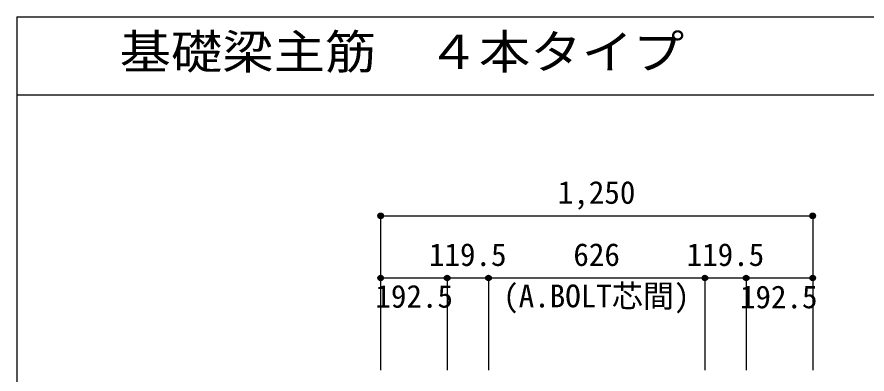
# Model space of a CAD drawing. Units: millimetres at full size, sheet at 1:30. Extents: x -5973 to 5954, y -4195 to 4201.
# Drawn here: x -5973 to -3514, y 3167 to 4201 of the extents above; entities that cross this region are included whole.
import ezdxf
from ezdxf.enums import TextEntityAlignment as Align

# ---------------------------------------------------------------- set-up
doc = ezdxf.new("R2010")
doc.units = ezdxf.units.MM
doc.header["$LTSCALE"] = 30
doc.header["$PDMODE"] = 32
doc.header["$PDSIZE"] = 15
for name, color, linetype in [('0-7_文字', 4, 'Continuous'), ('0-D_寸法', 4, 'Continuous'), ('6-7_文字', 7, 'Continuous'), ('F-0_枠', 6, 'Continuous')]:
    doc.layers.add(name, color=color, linetype=linetype)
doc.styles.add('ＭＳ ゴシック', font='')
doc.styles.get('ＭＳ ゴシック').set_extended_font_data('MS Gothic')

msp = doc.modelspace()

# ---------------------------------------------------------------- linework, layer by layer
at = {"layer": '0-D_寸法'}
for p, q in [((-4920.8, 3625.34), (-4920.8, 3445.34)), ((-4920.8, 3625.34), (-4920.8, 3445.34)), ((-4920.8, 3625.34), (-3670.8, 3625.34)), ((-3670.8, 3625.34), (-3670.8, 3445.34)), ((-4920.8, 3445.34), (-4728.3, 3445.34)), ((-4920.8, 3445.34), (-4920.8, 3178.3)), ((-4728.3, 3445.34), (-4728.3, 3178.3)), ((-4728.3, 3445.34), (-4608.8, 3445.34)), ((-4608.8, 3445.34), (-4608.8, 3178.3)), ((-4608.8, 3445.34), (-3982.8, 3445.34)), ((-3982.8, 3445.34), (-3982.8, 3178.3)), ((-3982.8, 3445.34), (-3863.3, 3445.34)), ((-3863.3, 3445.34), (-3863.3, 3178.3)), ((-3863.3, 3445.34), (-3670.8, 3445.34)), ((-3670.8, 3445.34), (-3670.8, 3178.3)), ((-3670.8, 3445.34), (-3670.8, 3178.3))]:
    msp.add_line(p, q, dxfattribs=at)
for centre, radius in [((-4920.8, 3625.34), 8), ((-4920.8, 3625.34), 7.2), ((-4920.8, 3625.34), 6.4), ((-4920.8, 3625.34), 5.6), ((-4920.8, 3625.34), 4.8), ((-4920.8, 3625.34), 4), ((-4920.8, 3625.34), 3.2), ((-4920.8, 3625.34), 2.4), ((-4920.8, 3625.34), 1.6), ((-4920.8, 3625.34), 0.8), ((-3670.8, 3625.34), 8), ((-3670.8, 3625.34), 7.2), ((-3670.8, 3625.34), 6.4), ((-3670.8, 3625.34), 5.6), ((-3670.8, 3625.34), 4.8), ((-3670.8, 3625.34), 4), ((-3670.8, 3625.34), 3.2), ((-3670.8, 3625.34), 2.4), ((-3670.8, 3625.34), 1.6), ((-3670.8, 3625.34), 0.8), ((-4920.8, 3445.34), 8), ((-4920.8, 3445.34), 7.2), ((-4920.8, 3445.34), 6.4), ((-4920.8, 3445.34), 5.6), ((-4920.8, 3445.34), 4.8), ((-4920.8, 3445.34), 4), ((-4920.8, 3445.34), 3.2), ((-4920.8, 3445.34), 2.4), ((-4920.8, 3445.34), 1.6), ((-4920.8, 3445.34), 0.8), ((-4728.3, 3445.34), 8), ((-4728.3, 3445.34), 7.2), ((-4728.3, 3445.34), 6.4), ((-4728.3, 3445.34), 5.6), ((-4728.3, 3445.34), 4.8), ((-4728.3, 3445.34), 4), ((-4728.3, 3445.34), 3.2), ((-4728.3, 3445.34), 2.4), ((-4728.3, 3445.34), 1.6), ((-4728.3, 3445.34), 0.8), ((-4608.8, 3445.34), 8), ((-4608.8, 3445.34), 7.2), ((-4608.8, 3445.34), 6.4), ((-4608.8, 3445.34), 5.6), ((-4608.8, 3445.34), 4.8), ((-4608.8, 3445.34), 4), ((-4608.8, 3445.34), 3.2), ((-4608.8, 3445.34), 2.4), ((-4608.8, 3445.34), 1.6), ((-4608.8, 3445.34), 0.8), ((-3982.8, 3445.34), 8), ((-3982.8, 3445.34), 7.2), ((-3982.8, 3445.34), 6.4), ((-3982.8, 3445.34), 5.6), ((-3982.8, 3445.34), 4.8), ((-3982.8, 3445.34), 4), ((-3982.8, 3445.34), 3.2), ((-3982.8, 3445.34), 2.4), ((-3982.8, 3445.34), 1.6), ((-3982.8, 3445.34), 0.8), ((-3863.3, 3445.34), 8), ((-3863.3, 3445.34), 7.2), ((-3863.3, 3445.34), 6.4), ((-3863.3, 3445.34), 5.6), ((-3863.3, 3445.34), 4.8), ((-3863.3, 3445.34), 4), ((-3863.3, 3445.34), 3.2), ((-3863.3, 3445.34), 2.4), ((-3863.3, 3445.34), 1.6), ((-3863.3, 3445.34), 0.8), ((-3670.8, 3445.34), 8), ((-3670.8, 3445.34), 7.2), ((-3670.8, 3445.34), 6.4), ((-3670.8, 3445.34), 5.6), ((-3670.8, 3445.34), 4.8), ((-3670.8, 3445.34), 4), ((-3670.8, 3445.34), 3.2), ((-3670.8, 3445.34), 2.4), ((-3670.8, 3445.34), 1.6), ((-3670.8, 3445.34), 0.8)]:
    msp.add_circle(centre, radius, dxfattribs=at)
at = {"layer": '0-D_寸法', "color": 7}
for p in [(-4920.8, 3625.34), (-4920.8, 3625.34), (-3670.8, 3625.34), (-4920.8, 3445.34), (-4920.8, 3445.34), (-4728.3, 3445.34), (-4728.3, 3445.34), (-4608.8, 3445.34), (-4608.8, 3445.34), (-3982.8, 3445.34), (-3982.8, 3445.34), (-3863.3, 3445.34), (-3863.3, 3445.34), (-3670.8, 3445.34), (-3670.8, 3445.34)]:
    msp.add_point(p, dxfattribs=at)
at = {"layer": 'F-0_枠'}
for q in [(-5972.88, -4195.24), (5954.1, 4201.15)]:
    msp.add_line((-5972.88, 4201.15), q, dxfattribs=at)
at = {"layer": 'F-0_枠', "color": 2}
msp.add_line((-5972.88, 3976.15), (3723.6, 3976.15), dxfattribs=at)

# ---------------------------------------------------------------- texts
at = {"layer": '0-7_文字', "style": 'ＭＳ ゴシック'}
msp.add_text('(A.BOLT芯間)', height=65.98, dxfattribs=at).set_placement((-4566.31, 3340.58), align=Align.BOTTOM_LEFT)
at = {"layer": '0-D_寸法', "style": 'ＭＳ ゴシック'}
for s, p in [('1,250', (-4408.3, 3640.34)), ('119.5', (-4781.05, 3460.34)), ('626', (-4363.3, 3460.34)), ('119.5', (-4035.55, 3460.34)), ('192.5', (-4936.03, 3339.59)), ('192.5', (-3881.42, 3337.8))]:
    msp.add_text(s, height=65.98, dxfattribs=at).set_placement(p, align=Align.BOTTOM_LEFT)
at = {"layer": '6-7_文字', "color": 2, "style": 'ＭＳ ゴシック', "width": 1.1}
msp.add_text('\u3000\u3000基礎梁主筋\u3000４本タイプ', height=98.97, dxfattribs=at).set_placement((-5972.88, 4021.15), align=Align.BOTTOM_LEFT)

doc.saveas('drawing.dxf')
